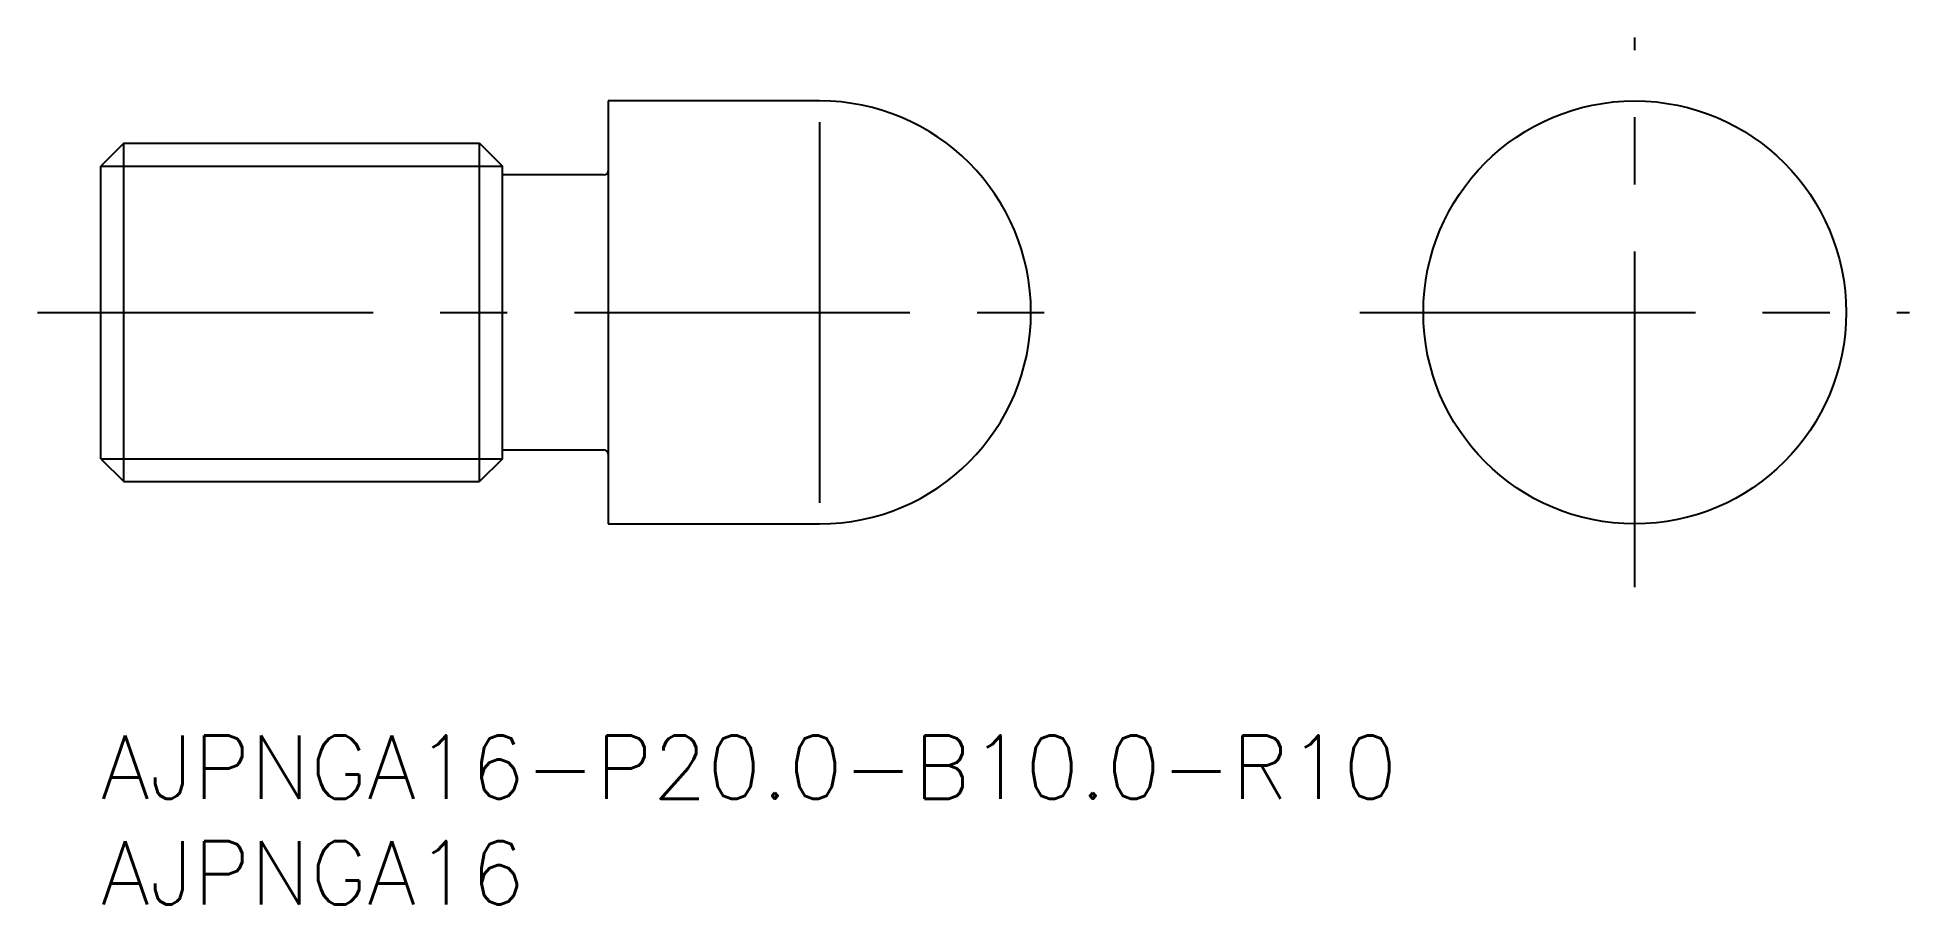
# Model space of a CAD drawing. Extents: x -3 to 85.6, y -8 to 33.
import ezdxf

# ---------------------------------------------------------------- set-up
doc = ezdxf.new("R2010")
doc.units = 0
doc.header["$LTSCALE"] = 0.5
doc.linetypes.add('CENTER', pattern=[50.8, 31.75, -6.35, 6.35, -6.35])
for name, color, linetype in [('MSM_CENTER', 1, 'CENTER'), ('MSM_CONTINUOUS', 7, 'CONTINUOUS'), ('MSM_NARROW', 5, 'CONTINUOUS'), ('MSM_PART_NUMBER', 7, 'CONTINUOUS')]:
    doc.layers.add(name, color=color, linetype=linetype)
doc.styles.get("Standard").update_dxf_attribs({"font": 'txt.shx', "height": 1, "bigfont": 'bigfont.shx'})

# ---------------------------------------------------------------- blocks, each defined once
blk = doc.blocks.new('*U11')
at = {"layer": 'MSM_PART_NUMBER'}
blk.add_text('AJPNGA16-P20.0-B10.0-R10', height=3, dxfattribs=at).set_placement((0, -3))
blk = doc.blocks.new('*U12')
at = {"layer": 'MSM_PART_NUMBER'}
blk.add_text('AJPNGA16', height=3, dxfattribs=at).set_placement((0, -8))

msp = doc.modelspace()

# ---------------------------------------------------------------- linework, layer by layer
at = {"layer": 'MSM_CENTER'}
for p, q in [((72.563, 7), (72.563, 33)), ((-3, 20), (47, 20)), ((59.563, 20), (85.563, 20))]:
    msp.add_line(p, q, dxfattribs=at)
at = {"layer": 'MSM_CONTINUOUS'}
for p, q in [((34, 30), (24, 30)), ((24, 30), (24, 10)), ((1.082, 28), (0, 26.917)), ((1.082, 28), (17.918, 28)), ((1.082, 12), (1.082, 28)), ((17.918, 12), (17.918, 28)), ((17.918, 28), (19, 26.917)), ((0, 13.083), (0, 26.917)), ((19, 13.083), (19, 26.917)), ((23.8, 26.5), (19, 26.5)), ((19, 13.5), (23.8, 13.5)), ((0, 13.083), (1.082, 12)), ((19, 13.083), (17.918, 12)), ((1.082, 12), (17.918, 12)), ((24, 10), (34, 10))]:
    msp.add_line(p, q, dxfattribs=at)
msp.add_circle((72.563, 20), 10, dxfattribs=at)
for centre, radius, start, end in [((34, 20), 10, 270, 90), ((23.8, 26.7), 0.2, 270, 0), ((23.8, 13.3), 0.2, 0, 90)]:
    msp.add_arc(centre, radius, start, end, dxfattribs=at)
at = {"layer": 'MSM_NARROW'}
for p, q in [((34, 29), (34, 11)), ((0, 26.917), (19, 26.917)), ((0, 13.083), (19, 13.083))]:
    msp.add_line(p, q, dxfattribs=at)

# ---------------------------------------------------------------- block references
at = {"layer": 'MSM_CONTINUOUS'}
for name in ['*U11', '*U12']:
    msp.add_blockref(name, (0, 0), dxfattribs=at)

doc.saveas('drawing.dxf')
